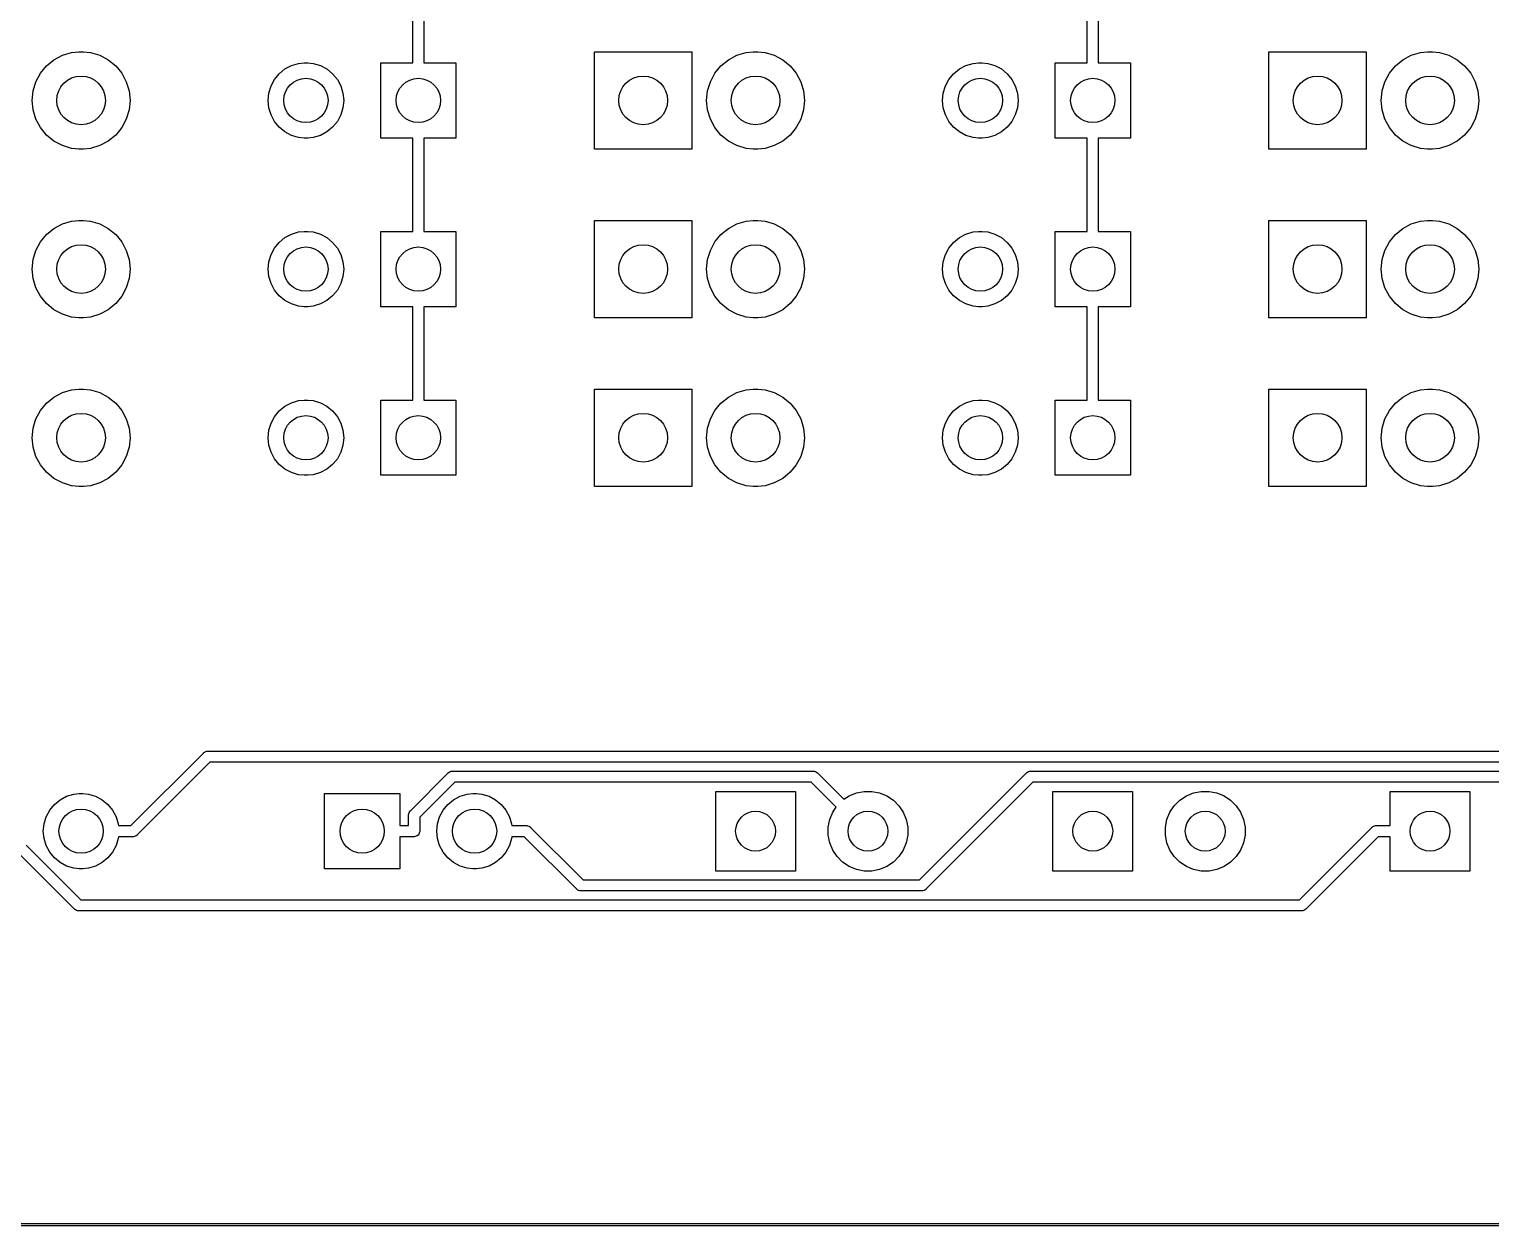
# Model space of a CAD drawing. Extents: x 47 to 146.1, y -90.2 to -39.3.
# Drawn here: x 64.87 to 97.89, y -90.19 to -63.16 of the extents above; entities that cross this region are included whole.
import ezdxf

# ---------------------------------------------------------------- set-up
doc = ezdxf.new("R2010")
doc.units = 0
doc.header["$MEASUREMENT"] = 0
doc.layers.add('BLACK', color=7, linetype='CONTINUOUS')

msp = doc.modelspace()

# ---------------------------------------------------------------- linework, layer by layer
at = {"layer": 'BLACK', "linetype": 'CONTINUOUS'}
for p, q in [((73.535, -63.92), (73.535, -61.81)), ((73.785, -61.81), (73.785, -63.92)), ((88.775, -63.92), (88.775, -61.81)), ((89.025, -61.81), (89.025, -63.92)), ((65.617, -63.7488), (65.8244, -63.6859)), ((65.8244, -63.6859), (65.986, -63.67)), ((65.986, -63.67), (66.094, -63.67)), ((66.094, -63.67), (66.2556, -63.6859)), ((66.2556, -63.6859), (66.463, -63.7488)), ((77.64, -65.87), (77.64, -63.67)), ((77.64, -63.67), (79.84, -63.67)), ((79.84, -63.67), (79.84, -65.87)), ((80.857, -63.7488), (81.0644, -63.6859)), ((81.0644, -63.6859), (81.226, -63.67)), ((81.226, -63.67), (81.334, -63.67)), ((81.334, -63.67), (81.4956, -63.6859)), ((81.4956, -63.6859), (81.703, -63.7488)), ((92.88, -65.87), (92.88, -63.67)), ((92.88, -63.67), (95.08, -63.67)), ((95.08, -63.67), (95.08, -65.87)), ((96.097, -63.7488), (96.3044, -63.6859)), ((96.3044, -63.6859), (96.466, -63.67)), ((96.466, -63.67), (96.574, -63.67)), ((96.574, -63.67), (96.7356, -63.6859)), ((96.7356, -63.6859), (96.943, -63.7488)), ((65.121, -64.1559), (65.2584, -63.9884)), ((65.2584, -63.9884), (65.4259, -63.851)), ((65.4259, -63.851), (65.617, -63.7488)), ((66.463, -63.7488), (66.6541, -63.851)), ((66.6541, -63.851), (66.8216, -63.9884)), ((66.8216, -63.9884), (66.959, -64.1559)), ((70.5161, -64.1661), (70.6455, -64.0598)), ((70.6455, -64.0598), (70.7931, -63.9809)), ((70.7931, -63.9809), (70.9534, -63.9323)), ((70.9534, -63.9323), (71.0783, -63.92)), ((71.0783, -63.92), (71.1617, -63.92)), ((71.1617, -63.92), (71.2866, -63.9323)), ((71.2866, -63.9323), (71.4469, -63.9809)), ((71.4469, -63.9809), (71.5945, -64.0598)), ((71.5945, -64.0598), (71.7239, -64.1661)), ((72.81, -65.62), (72.81, -63.92)), ((72.81, -63.92), (73.535, -63.92)), ((73.785, -63.92), (74.51, -63.92)), ((74.51, -63.92), (74.51, -65.62)), ((80.361, -64.1559), (80.4984, -63.9884)), ((80.4984, -63.9884), (80.6659, -63.851)), ((80.6659, -63.851), (80.857, -63.7488)), ((81.703, -63.7488), (81.8941, -63.851)), ((81.8941, -63.851), (82.0616, -63.9884)), ((82.0616, -63.9884), (82.199, -64.1559)), ((85.7561, -64.1661), (85.8855, -64.0598)), ((85.8855, -64.0598), (86.0331, -63.9809)), ((86.0331, -63.9809), (86.1934, -63.9323)), ((86.1934, -63.9323), (86.3183, -63.92)), ((86.3183, -63.92), (86.4017, -63.92)), ((86.4017, -63.92), (86.5266, -63.9323)), ((86.5266, -63.9323), (86.6869, -63.9809)), ((86.6869, -63.9809), (86.8345, -64.0598)), ((86.8345, -64.0598), (86.9639, -64.1661)), ((88.05, -65.62), (88.05, -63.92)), ((88.05, -63.92), (88.775, -63.92)), ((89.025, -63.92), (89.75, -63.92)), ((89.75, -63.92), (89.75, -65.62)), ((95.601, -64.1559), (95.7384, -63.9884)), ((95.7384, -63.9884), (95.9059, -63.851)), ((95.9059, -63.851), (96.097, -63.7488)), ((96.943, -63.7488), (97.1341, -63.851)), ((97.1341, -63.851), (97.3016, -63.9884)), ((97.3016, -63.9884), (97.439, -64.1559)), ((64.9559, -64.5544), (65.0188, -64.347)), ((65.0188, -64.347), (65.121, -64.1559)), ((66.959, -64.1559), (67.0612, -64.347)), ((67.0612, -64.347), (67.1241, -64.5544)), ((70.3309, -64.4431), (70.4098, -64.2955)), ((70.4098, -64.2955), (70.5161, -64.1661)), ((71.7239, -64.1661), (71.8302, -64.2955)), ((71.8302, -64.2955), (71.9091, -64.4431)), ((80.1959, -64.5544), (80.2588, -64.347)), ((80.2588, -64.347), (80.361, -64.1559)), ((82.199, -64.1559), (82.3012, -64.347)), ((82.3012, -64.347), (82.3641, -64.5544)), ((85.5709, -64.4431), (85.6498, -64.2955)), ((85.6498, -64.2955), (85.7561, -64.1661)), ((86.9639, -64.1661), (87.0702, -64.2955)), ((87.0702, -64.2955), (87.1491, -64.4431)), ((95.4359, -64.5544), (95.4988, -64.347)), ((95.4988, -64.347), (95.601, -64.1559)), ((97.439, -64.1559), (97.5412, -64.347)), ((97.5412, -64.347), (97.6041, -64.5544)), ((64.9347, -64.77), (64.9559, -64.5544)), ((67.1241, -64.5544), (67.1453, -64.77)), ((70.2659, -64.77), (70.2823, -64.6034)), ((70.2823, -64.6034), (70.3309, -64.4431)), ((71.9091, -64.4431), (71.9577, -64.6034)), ((71.9577, -64.6034), (71.9741, -64.77)), ((80.1747, -64.77), (80.1959, -64.5544)), ((82.3641, -64.5544), (82.3853, -64.77)), ((85.5059, -64.77), (85.5223, -64.6034)), ((85.5223, -64.6034), (85.5709, -64.4431)), ((87.1491, -64.4431), (87.1977, -64.6034)), ((87.1977, -64.6034), (87.2141, -64.77)), ((95.4147, -64.77), (95.4359, -64.5544)), ((97.6041, -64.5544), (97.6253, -64.77)), ((64.9559, -64.9856), (64.9347, -64.77)), ((65.0188, -65.193), (64.9559, -64.9856)), ((67.1241, -64.9856), (67.0612, -65.193)), ((67.1453, -64.77), (67.1241, -64.9856)), ((70.2823, -64.9366), (70.2659, -64.77)), ((70.3309, -65.0969), (70.2823, -64.9366)), ((71.9577, -64.9366), (71.9091, -65.0969)), ((71.9741, -64.77), (71.9577, -64.9366)), ((80.1959, -64.9856), (80.1747, -64.77)), ((80.2588, -65.193), (80.1959, -64.9856)), ((82.3641, -64.9856), (82.3012, -65.193)), ((82.3853, -64.77), (82.3641, -64.9856)), ((85.5223, -64.9366), (85.5059, -64.77)), ((85.5709, -65.0969), (85.5223, -64.9366)), ((87.1977, -64.9366), (87.1491, -65.0969)), ((87.2141, -64.77), (87.1977, -64.9366)), ((95.4359, -64.9856), (95.4147, -64.77)), ((95.4988, -65.193), (95.4359, -64.9856)), ((97.6041, -64.9856), (97.5412, -65.193)), ((97.6253, -64.77), (97.6041, -64.9856)), ((65.121, -65.3841), (65.0188, -65.193)), ((65.2584, -65.5516), (65.121, -65.3841)), ((66.959, -65.3841), (66.8216, -65.5516)), ((67.0612, -65.193), (66.959, -65.3841)), ((70.4098, -65.2445), (70.3309, -65.0969)), ((70.5161, -65.3739), (70.4098, -65.2445)), ((70.6455, -65.4802), (70.5161, -65.3739)), ((71.7239, -65.3739), (71.5945, -65.4802)), ((71.8302, -65.2445), (71.7239, -65.3739)), ((71.9091, -65.0969), (71.8302, -65.2445)), ((80.361, -65.3841), (80.2588, -65.193)), ((80.4984, -65.5516), (80.361, -65.3841)), ((82.199, -65.3841), (82.0616, -65.5516)), ((82.3012, -65.193), (82.199, -65.3841)), ((85.6498, -65.2445), (85.5709, -65.0969)), ((85.7561, -65.3739), (85.6498, -65.2445)), ((85.8855, -65.4802), (85.7561, -65.3739)), ((86.9639, -65.3739), (86.8345, -65.4802)), ((87.0702, -65.2445), (86.9639, -65.3739)), ((87.1491, -65.0969), (87.0702, -65.2445)), ((95.601, -65.3841), (95.4988, -65.193)), ((95.7384, -65.5516), (95.601, -65.3841)), ((97.439, -65.3841), (97.3016, -65.5516)), ((97.5412, -65.193), (97.439, -65.3841)), ((65.4259, -65.689), (65.2584, -65.5516)), ((65.617, -65.7912), (65.4259, -65.689)), ((66.6541, -65.689), (66.463, -65.7912)), ((66.8216, -65.5516), (66.6541, -65.689)), ((70.7931, -65.5591), (70.6455, -65.4802)), ((70.9534, -65.6077), (70.7931, -65.5591)), ((71.0783, -65.62), (70.9534, -65.6077)), ((71.1617, -65.62), (71.0783, -65.62)), ((71.2866, -65.6077), (71.1617, -65.62)), ((71.4469, -65.5591), (71.2866, -65.6077)), ((71.5945, -65.4802), (71.4469, -65.5591)), ((73.535, -65.62), (72.81, -65.62)), ((73.535, -67.73), (73.535, -65.62)), ((74.51, -65.62), (73.785, -65.62)), ((73.785, -65.62), (73.785, -67.73)), ((80.6659, -65.689), (80.4984, -65.5516)), ((80.857, -65.7912), (80.6659, -65.689)), ((81.8941, -65.689), (81.703, -65.7912)), ((82.0616, -65.5516), (81.8941, -65.689)), ((86.0331, -65.5591), (85.8855, -65.4802)), ((86.1934, -65.6077), (86.0331, -65.5591)), ((86.3183, -65.62), (86.1934, -65.6077)), ((86.4017, -65.62), (86.3183, -65.62)), ((86.5266, -65.6077), (86.4017, -65.62)), ((86.6869, -65.5591), (86.5266, -65.6077)), ((86.8345, -65.4802), (86.6869, -65.5591)), ((88.775, -65.62), (88.05, -65.62)), ((88.775, -67.73), (88.775, -65.62)), ((89.75, -65.62), (89.025, -65.62)), ((89.025, -65.62), (89.025, -67.73)), ((95.9059, -65.689), (95.7384, -65.5516)), ((96.097, -65.7912), (95.9059, -65.689)), ((97.1341, -65.689), (96.943, -65.7912)), ((97.3016, -65.5516), (97.1341, -65.689)), ((65.8244, -65.8541), (65.617, -65.7912)), ((65.986, -65.87), (65.8244, -65.8541)), ((66.094, -65.87), (65.986, -65.87)), ((66.2556, -65.8541), (66.094, -65.87)), ((66.463, -65.7912), (66.2556, -65.8541)), ((79.84, -65.87), (77.64, -65.87)), ((81.0644, -65.8541), (80.857, -65.7912)), ((81.226, -65.87), (81.0644, -65.8541)), ((81.334, -65.87), (81.226, -65.87)), ((81.4956, -65.8541), (81.334, -65.87)), ((81.703, -65.7912), (81.4956, -65.8541)), ((95.08, -65.87), (92.88, -65.87)), ((96.3044, -65.8541), (96.097, -65.7912)), ((96.466, -65.87), (96.3044, -65.8541)), ((96.574, -65.87), (96.466, -65.87)), ((96.7356, -65.8541), (96.574, -65.87)), ((96.943, -65.7912), (96.7356, -65.8541)), ((65.2584, -67.7984), (65.4259, -67.661)), ((65.4259, -67.661), (65.617, -67.5588)), ((65.617, -67.5588), (65.8244, -67.4959)), ((65.8244, -67.4959), (65.986, -67.48)), ((65.986, -67.48), (66.094, -67.48)), ((66.094, -67.48), (66.2556, -67.4959)), ((66.2556, -67.4959), (66.463, -67.5588)), ((66.463, -67.5588), (66.6541, -67.661)), ((66.6541, -67.661), (66.8216, -67.7984)), ((77.64, -69.68), (77.64, -67.48)), ((77.64, -67.48), (79.84, -67.48)), ((79.84, -67.48), (79.84, -69.68)), ((80.4984, -67.7984), (80.6659, -67.661)), ((80.6659, -67.661), (80.857, -67.5588)), ((80.857, -67.5588), (81.0644, -67.4959)), ((81.0644, -67.4959), (81.226, -67.48)), ((81.226, -67.48), (81.334, -67.48)), ((81.334, -67.48), (81.4956, -67.4959)), ((81.4956, -67.4959), (81.703, -67.5588)), ((81.703, -67.5588), (81.8941, -67.661)), ((81.8941, -67.661), (82.0616, -67.7984)), ((92.88, -69.68), (92.88, -67.48)), ((92.88, -67.48), (95.08, -67.48)), ((95.08, -67.48), (95.08, -69.68)), ((95.7384, -67.7984), (95.9059, -67.661)), ((95.9059, -67.661), (96.097, -67.5588)), ((96.097, -67.5588), (96.3044, -67.4959)), ((96.3044, -67.4959), (96.466, -67.48)), ((96.466, -67.48), (96.574, -67.48)), ((96.574, -67.48), (96.7356, -67.4959)), ((96.7356, -67.4959), (96.943, -67.5588)), ((96.943, -67.5588), (97.1341, -67.661)), ((97.1341, -67.661), (97.3016, -67.7984)), ((65.0188, -68.157), (65.121, -67.9659)), ((65.121, -67.9659), (65.2584, -67.7984)), ((66.8216, -67.7984), (66.959, -67.9659)), ((66.959, -67.9659), (67.0612, -68.157)), ((70.4098, -68.1055), (70.5161, -67.9761)), ((70.5161, -67.9761), (70.6455, -67.8698)), ((70.6455, -67.8698), (70.7931, -67.7909)), ((70.7931, -67.7909), (70.9534, -67.7423)), ((70.9534, -67.7423), (71.0783, -67.73)), ((71.0783, -67.73), (71.1617, -67.73)), ((71.1617, -67.73), (71.2866, -67.7423)), ((71.2866, -67.7423), (71.4469, -67.7909)), ((71.4469, -67.7909), (71.5945, -67.8698)), ((71.5945, -67.8698), (71.7239, -67.9761)), ((71.7239, -67.9761), (71.8302, -68.1055)), ((72.81, -69.43), (72.81, -67.73)), ((72.81, -67.73), (73.535, -67.73)), ((73.785, -67.73), (74.51, -67.73)), ((74.51, -67.73), (74.51, -69.43)), ((80.2588, -68.157), (80.361, -67.9659)), ((80.361, -67.9659), (80.4984, -67.7984)), ((82.0616, -67.7984), (82.199, -67.9659)), ((82.199, -67.9659), (82.3012, -68.157)), ((85.6498, -68.1055), (85.7561, -67.9761)), ((85.7561, -67.9761), (85.8855, -67.8698)), ((85.8855, -67.8698), (86.0331, -67.7909)), ((86.0331, -67.7909), (86.1934, -67.7423)), ((86.1934, -67.7423), (86.3183, -67.73)), ((86.3183, -67.73), (86.4017, -67.73)), ((86.4017, -67.73), (86.5266, -67.7423)), ((86.5266, -67.7423), (86.6869, -67.7909)), ((86.6869, -67.7909), (86.8345, -67.8698)), ((86.8345, -67.8698), (86.9639, -67.9761)), ((86.9639, -67.9761), (87.0702, -68.1055)), ((88.05, -69.43), (88.05, -67.73)), ((88.05, -67.73), (88.775, -67.73)), ((89.025, -67.73), (89.75, -67.73)), ((89.75, -67.73), (89.75, -69.43)), ((95.4988, -68.157), (95.601, -67.9659)), ((95.601, -67.9659), (95.7384, -67.7984)), ((97.3016, -67.7984), (97.439, -67.9659)), ((97.439, -67.9659), (97.5412, -68.157)), ((64.9559, -68.3644), (65.0188, -68.157)), ((67.0612, -68.157), (67.1241, -68.3644)), ((70.2823, -68.4134), (70.3309, -68.2531)), ((70.3309, -68.2531), (70.4098, -68.1055)), ((71.8302, -68.1055), (71.9091, -68.2531)), ((71.9091, -68.2531), (71.9577, -68.4134)), ((80.1959, -68.3644), (80.2588, -68.157)), ((82.3012, -68.157), (82.3641, -68.3644)), ((85.5223, -68.4134), (85.5709, -68.2531)), ((85.5709, -68.2531), (85.6498, -68.1055)), ((87.0702, -68.1055), (87.1491, -68.2531)), ((87.1491, -68.2531), (87.1977, -68.4134)), ((95.4359, -68.3644), (95.4988, -68.157)), ((97.5412, -68.157), (97.6041, -68.3644)), ((64.9347, -68.58), (64.9559, -68.3644)), ((64.9559, -68.7956), (64.9347, -68.58)), ((67.1241, -68.3644), (67.1453, -68.58)), ((67.1453, -68.58), (67.1241, -68.7956)), ((70.2659, -68.58), (70.2823, -68.4134)), ((70.2823, -68.7466), (70.2659, -68.58)), ((71.9577, -68.4134), (71.9741, -68.58)), ((71.9741, -68.58), (71.9577, -68.7466)), ((80.1747, -68.58), (80.1959, -68.3644)), ((80.1959, -68.7956), (80.1747, -68.58)), ((82.3641, -68.3644), (82.3853, -68.58)), ((82.3853, -68.58), (82.3641, -68.7956)), ((85.5059, -68.58), (85.5223, -68.4134)), ((85.5223, -68.7466), (85.5059, -68.58)), ((87.1977, -68.4134), (87.2141, -68.58)), ((87.2141, -68.58), (87.1977, -68.7466)), ((95.4147, -68.58), (95.4359, -68.3644)), ((95.4359, -68.7956), (95.4147, -68.58)), ((97.6041, -68.3644), (97.6253, -68.58)), ((97.6253, -68.58), (97.6041, -68.7956)), ((65.0188, -69.003), (64.9559, -68.7956)), ((65.121, -69.1941), (65.0188, -69.003)), ((67.0612, -69.003), (66.959, -69.1941)), ((67.1241, -68.7956), (67.0612, -69.003)), ((70.3309, -68.9069), (70.2823, -68.7466)), ((70.4098, -69.0545), (70.3309, -68.9069)), ((71.9091, -68.9069), (71.8302, -69.0545)), ((71.9577, -68.7466), (71.9091, -68.9069)), ((80.2588, -69.003), (80.1959, -68.7956)), ((80.361, -69.1941), (80.2588, -69.003)), ((82.3012, -69.003), (82.199, -69.1941)), ((82.3641, -68.7956), (82.3012, -69.003)), ((85.5709, -68.9069), (85.5223, -68.7466)), ((85.6498, -69.0545), (85.5709, -68.9069)), ((87.1491, -68.9069), (87.0702, -69.0545)), ((87.1977, -68.7466), (87.1491, -68.9069)), ((95.4988, -69.003), (95.4359, -68.7956)), ((95.601, -69.1941), (95.4988, -69.003)), ((97.5412, -69.003), (97.439, -69.1941)), ((97.6041, -68.7956), (97.5412, -69.003)), ((65.2584, -69.3616), (65.121, -69.1941)), ((66.959, -69.1941), (66.8216, -69.3616)), ((70.5161, -69.1839), (70.4098, -69.0545)), ((70.6455, -69.2902), (70.5161, -69.1839)), ((70.7931, -69.3691), (70.6455, -69.2902)), ((71.5945, -69.2902), (71.4469, -69.3691)), ((71.7239, -69.1839), (71.5945, -69.2902)), ((71.8302, -69.0545), (71.7239, -69.1839)), ((80.4984, -69.3616), (80.361, -69.1941)), ((82.199, -69.1941), (82.0616, -69.3616)), ((85.7561, -69.1839), (85.6498, -69.0545)), ((85.8855, -69.2902), (85.7561, -69.1839)), ((86.0331, -69.3691), (85.8855, -69.2902)), ((86.8345, -69.2902), (86.6869, -69.3691)), ((86.9639, -69.1839), (86.8345, -69.2902)), ((87.0702, -69.0545), (86.9639, -69.1839)), ((95.7384, -69.3616), (95.601, -69.1941)), ((97.439, -69.1941), (97.3016, -69.3616)), ((65.4259, -69.499), (65.2584, -69.3616)), ((65.617, -69.6012), (65.4259, -69.499)), ((65.8244, -69.6641), (65.617, -69.6012)), ((65.986, -69.68), (65.8244, -69.6641)), ((66.094, -69.68), (65.986, -69.68)), ((66.2556, -69.6641), (66.094, -69.68)), ((66.463, -69.6012), (66.2556, -69.6641)), ((66.6541, -69.499), (66.463, -69.6012)), ((66.8216, -69.3616), (66.6541, -69.499)), ((70.9534, -69.4177), (70.7931, -69.3691)), ((71.0783, -69.43), (70.9534, -69.4177)), ((71.1617, -69.43), (71.0783, -69.43)), ((71.2866, -69.4177), (71.1617, -69.43)), ((71.4469, -69.3691), (71.2866, -69.4177)), ((73.535, -69.43), (72.81, -69.43)), ((73.535, -70.4789), (73.535, -69.43)), ((74.51, -69.43), (73.785, -69.43)), ((73.785, -69.43), (73.785, -71.54)), ((79.84, -69.68), (77.64, -69.68)), ((80.6659, -69.499), (80.4984, -69.3616)), ((80.857, -69.6012), (80.6659, -69.499)), ((81.0644, -69.6641), (80.857, -69.6012)), ((81.226, -69.68), (81.0644, -69.6641)), ((81.334, -69.68), (81.226, -69.68)), ((81.4956, -69.6641), (81.334, -69.68)), ((81.703, -69.6012), (81.4956, -69.6641)), ((81.8941, -69.499), (81.703, -69.6012)), ((82.0616, -69.3616), (81.8941, -69.499)), ((86.1934, -69.4177), (86.0331, -69.3691)), ((86.3183, -69.43), (86.1934, -69.4177)), ((86.4017, -69.43), (86.3183, -69.43)), ((86.5266, -69.4177), (86.4017, -69.43)), ((86.6869, -69.3691), (86.5266, -69.4177)), ((88.775, -69.43), (88.05, -69.43)), ((88.775, -70.4789), (88.775, -69.43)), ((89.75, -69.43), (89.025, -69.43)), ((89.025, -69.43), (89.025, -71.54)), ((95.08, -69.68), (92.88, -69.68)), ((95.9059, -69.499), (95.7384, -69.3616)), ((96.097, -69.6012), (95.9059, -69.499)), ((96.3044, -69.6641), (96.097, -69.6012)), ((96.466, -69.68), (96.3044, -69.6641)), ((96.574, -69.68), (96.466, -69.68)), ((96.7356, -69.6641), (96.574, -69.68)), ((96.943, -69.6012), (96.7356, -69.6641)), ((97.1341, -69.499), (96.943, -69.6012)), ((97.3016, -69.3616), (97.1341, -69.499)), ((73.535, -71.54), (73.535, -70.4789)), ((73.535, -70.4789), (73.535, -70.4789)), ((88.775, -71.54), (88.775, -70.4789)), ((88.775, -70.4789), (88.775, -70.4789)), ((65.617, -71.3688), (65.8244, -71.3059)), ((65.8244, -71.3059), (65.986, -71.29)), ((65.986, -71.29), (66.094, -71.29)), ((66.094, -71.29), (66.2556, -71.3059)), ((66.2556, -71.3059), (66.463, -71.3688)), ((77.64, -73.49), (77.64, -71.29)), ((77.64, -71.29), (79.84, -71.29)), ((79.84, -71.29), (79.84, -73.49)), ((80.857, -71.3688), (81.0644, -71.3059)), ((81.0644, -71.3059), (81.226, -71.29)), ((81.226, -71.29), (81.334, -71.29)), ((81.334, -71.29), (81.4956, -71.3059)), ((81.4956, -71.3059), (81.703, -71.3688)), ((92.88, -73.49), (92.88, -71.29)), ((92.88, -71.29), (95.08, -71.29)), ((95.08, -71.29), (95.08, -73.49)), ((96.097, -71.3688), (96.3044, -71.3059)), ((96.3044, -71.3059), (96.466, -71.29)), ((96.466, -71.29), (96.574, -71.29)), ((96.574, -71.29), (96.7356, -71.3059)), ((96.7356, -71.3059), (96.943, -71.3688)), ((65.121, -71.7759), (65.2584, -71.6084)), ((65.2584, -71.6084), (65.4259, -71.471)), ((65.4259, -71.471), (65.617, -71.3688)), ((66.463, -71.3688), (66.6541, -71.471)), ((66.6541, -71.471), (66.8216, -71.6084)), ((66.8216, -71.6084), (66.959, -71.7759)), ((70.6455, -71.6798), (70.7931, -71.6009)), ((70.7931, -71.6009), (70.9534, -71.5523)), ((70.9534, -71.5523), (71.0783, -71.54)), ((71.0783, -71.54), (71.1617, -71.54)), ((71.1617, -71.54), (71.2866, -71.5523)), ((71.2866, -71.5523), (71.4469, -71.6009)), ((71.4469, -71.6009), (71.5945, -71.6798)), ((72.81, -73.24), (72.81, -71.54)), ((72.81, -71.54), (73.535, -71.54)), ((73.785, -71.54), (74.51, -71.54)), ((74.51, -71.54), (74.51, -73.24)), ((80.361, -71.7759), (80.4984, -71.6084)), ((80.4984, -71.6084), (80.6659, -71.471)), ((80.6659, -71.471), (80.857, -71.3688)), ((81.703, -71.3688), (81.8941, -71.471)), ((81.8941, -71.471), (82.0616, -71.6084)), ((82.0616, -71.6084), (82.199, -71.7759)), ((85.8855, -71.6798), (86.0331, -71.6009)), ((86.0331, -71.6009), (86.1934, -71.5523)), ((86.1934, -71.5523), (86.3183, -71.54)), ((86.3183, -71.54), (86.4017, -71.54)), ((86.4017, -71.54), (86.5266, -71.5523)), ((86.5266, -71.5523), (86.6869, -71.6009)), ((86.6869, -71.6009), (86.8345, -71.6798)), ((88.05, -73.24), (88.05, -71.54)), ((88.05, -71.54), (88.775, -71.54)), ((89.025, -71.54), (89.75, -71.54)), ((89.75, -71.54), (89.75, -73.24)), ((95.601, -71.7759), (95.7384, -71.6084)), ((95.7384, -71.6084), (95.9059, -71.471)), ((95.9059, -71.471), (96.097, -71.3688)), ((96.943, -71.3688), (97.1341, -71.471)), ((97.1341, -71.471), (97.3016, -71.6084)), ((97.3016, -71.6084), (97.439, -71.7759)), ((64.9559, -72.1744), (65.0188, -71.967)), ((65.0188, -71.967), (65.121, -71.7759)), ((66.959, -71.7759), (67.0612, -71.967)), ((67.0612, -71.967), (67.1241, -72.1744)), ((70.3309, -72.0631), (70.4098, -71.9155)), ((70.4098, -71.9155), (70.5161, -71.7861)), ((70.5161, -71.7861), (70.6455, -71.6798)), ((71.5945, -71.6798), (71.7239, -71.7861)), ((71.7239, -71.7861), (71.8302, -71.9155)), ((71.8302, -71.9155), (71.9091, -72.0631)), ((80.1959, -72.1744), (80.2588, -71.967)), ((80.2588, -71.967), (80.361, -71.7759)), ((82.199, -71.7759), (82.3012, -71.967)), ((82.3012, -71.967), (82.3641, -72.1744)), ((85.5709, -72.0631), (85.6498, -71.9155)), ((85.6498, -71.9155), (85.7561, -71.7861)), ((85.7561, -71.7861), (85.8855, -71.6798)), ((86.8345, -71.6798), (86.9639, -71.7861)), ((86.9639, -71.7861), (87.0702, -71.9155)), ((87.0702, -71.9155), (87.1491, -72.0631)), ((95.4359, -72.1744), (95.4988, -71.967)), ((95.4988, -71.967), (95.601, -71.7759)), ((97.439, -71.7759), (97.5412, -71.967)), ((97.5412, -71.967), (97.6041, -72.1744)), ((64.9347, -72.39), (64.9559, -72.1744)), ((67.1241, -72.1744), (67.1453, -72.39)), ((70.2659, -72.39), (70.2823, -72.2234)), ((70.2823, -72.2234), (70.3309, -72.0631)), ((71.9091, -72.0631), (71.9577, -72.2234)), ((71.9577, -72.2234), (71.9741, -72.39)), ((80.1747, -72.39), (80.1959, -72.1744)), ((82.3641, -72.1744), (82.3853, -72.39)), ((85.5059, -72.39), (85.5223, -72.2234)), ((85.5223, -72.2234), (85.5709, -72.0631)), ((87.1491, -72.0631), (87.1977, -72.2234)), ((87.1977, -72.2234), (87.2141, -72.39)), ((95.4147, -72.39), (95.4359, -72.1744)), ((97.6041, -72.1744), (97.6253, -72.39)), ((64.9559, -72.6056), (64.9347, -72.39)), ((65.0188, -72.813), (64.9559, -72.6056)), ((67.1241, -72.6056), (67.0612, -72.813)), ((67.1453, -72.39), (67.1241, -72.6056)), ((70.2823, -72.5566), (70.2659, -72.39)), ((70.3309, -72.7169), (70.2823, -72.5566)), ((71.9577, -72.5566), (71.9091, -72.7169)), ((71.9741, -72.39), (71.9577, -72.5566)), ((80.1959, -72.6056), (80.1747, -72.39)), ((80.2588, -72.813), (80.1959, -72.6056)), ((82.3641, -72.6056), (82.3012, -72.813)), ((82.3853, -72.39), (82.3641, -72.6056)), ((85.5223, -72.5566), (85.5059, -72.39)), ((85.5709, -72.7169), (85.5223, -72.5566)), ((87.1977, -72.5566), (87.1491, -72.7169)), ((87.2141, -72.39), (87.1977, -72.5566)), ((95.4359, -72.6056), (95.4147, -72.39)), ((95.4988, -72.813), (95.4359, -72.6056)), ((97.6041, -72.6056), (97.5412, -72.813)), ((97.6253, -72.39), (97.6041, -72.6056)), ((65.121, -73.0041), (65.0188, -72.813)), ((67.0612, -72.813), (66.959, -73.0041)), ((70.4098, -72.8645), (70.3309, -72.7169)), ((70.5161, -72.9939), (70.4098, -72.8645)), ((71.8302, -72.8645), (71.7239, -72.9939)), ((71.9091, -72.7169), (71.8302, -72.8645)), ((80.361, -73.0041), (80.2588, -72.813)), ((82.3012, -72.813), (82.199, -73.0041)), ((85.6498, -72.8645), (85.5709, -72.7169)), ((85.7561, -72.9939), (85.6498, -72.8645)), ((87.0702, -72.8645), (86.9639, -72.9939)), ((87.1491, -72.7169), (87.0702, -72.8645)), ((95.601, -73.0041), (95.4988, -72.813)), ((97.5412, -72.813), (97.439, -73.0041)), ((65.2584, -73.1716), (65.121, -73.0041)), ((65.4259, -73.309), (65.2584, -73.1716)), ((65.617, -73.4112), (65.4259, -73.309)), ((66.6541, -73.309), (66.463, -73.4112)), ((66.8216, -73.1716), (66.6541, -73.309)), ((66.959, -73.0041), (66.8216, -73.1716)), ((70.6455, -73.1002), (70.5161, -72.9939)), ((70.7931, -73.1791), (70.6455, -73.1002)), ((70.9534, -73.2277), (70.7931, -73.1791)), ((71.0783, -73.24), (70.9534, -73.2277)), ((71.1617, -73.24), (71.0783, -73.24)), ((71.2866, -73.2277), (71.1617, -73.24)), ((71.4469, -73.1791), (71.2866, -73.2277)), ((71.5945, -73.1002), (71.4469, -73.1791)), ((71.7239, -72.9939), (71.5945, -73.1002)), ((74.51, -73.24), (72.81, -73.24)), ((80.4984, -73.1716), (80.361, -73.0041)), ((80.6659, -73.309), (80.4984, -73.1716)), ((80.857, -73.4112), (80.6659, -73.309)), ((81.8941, -73.309), (81.703, -73.4112)), ((82.0616, -73.1716), (81.8941, -73.309)), ((82.199, -73.0041), (82.0616, -73.1716)), ((85.8855, -73.1002), (85.7561, -72.9939)), ((86.0331, -73.1791), (85.8855, -73.1002)), ((86.1934, -73.2277), (86.0331, -73.1791)), ((86.3183, -73.24), (86.1934, -73.2277)), ((86.4017, -73.24), (86.3183, -73.24)), ((86.5266, -73.2277), (86.4017, -73.24)), ((86.6869, -73.1791), (86.5266, -73.2277)), ((86.8345, -73.1002), (86.6869, -73.1791)), ((86.9639, -72.9939), (86.8345, -73.1002)), ((89.75, -73.24), (88.05, -73.24)), ((95.7384, -73.1716), (95.601, -73.0041)), ((95.9059, -73.309), (95.7384, -73.1716)), ((96.097, -73.4112), (95.9059, -73.309)), ((97.1341, -73.309), (96.943, -73.4112)), ((97.3016, -73.1716), (97.1341, -73.309)), ((97.439, -73.0041), (97.3016, -73.1716)), ((65.8244, -73.4741), (65.617, -73.4112)), ((65.986, -73.49), (65.8244, -73.4741)), ((66.094, -73.49), (65.986, -73.49)), ((66.2556, -73.4741), (66.094, -73.49)), ((66.463, -73.4112), (66.2556, -73.4741)), ((79.84, -73.49), (77.64, -73.49)), ((81.0644, -73.4741), (80.857, -73.4112)), ((81.226, -73.49), (81.0644, -73.4741)), ((81.334, -73.49), (81.226, -73.49)), ((81.4956, -73.4741), (81.334, -73.49)), ((81.703, -73.4112), (81.4956, -73.4741)), ((95.08, -73.49), (92.88, -73.49)), ((96.3044, -73.4741), (96.097, -73.4112)), ((96.466, -73.49), (96.3044, -73.4741)), ((96.574, -73.49), (96.466, -73.49)), ((96.7356, -73.4741), (96.574, -73.49)), ((96.943, -73.4112), (96.7356, -73.4741)), ((67.1635, -81.155), (68.8046, -79.5139)), ((68.8046, -79.5139), (68.8085, -79.5092)), ((68.8085, -79.5092), (68.8132, -79.5053)), ((68.8132, -79.5053), (68.8275, -79.4936)), ((68.8132, -79.5053), (68.8132, -79.5053)), ((68.8275, -79.4936), (68.8492, -79.482)), ((68.8275, -79.4936), (68.8275, -79.4936)), ((68.8275, -79.4936), (68.8275, -79.4936)), ((68.8492, -79.482), (68.8728, -79.4748)), ((68.8728, -79.4748), (68.8912, -79.473)), ((68.8912, -79.473), (68.8973, -79.4724)), ((68.8912, -79.473), (68.8912, -79.473)), ((68.8973, -79.4724), (68.9034, -79.473)), ((68.9034, -79.473), (101.227, -79.473)), ((68.9491, -79.723), (67.308, -81.364)), ((101.181, -79.723), (68.9491, -79.723)), ((73.4813, -80.82), (74.3369, -79.9643)), ((74.4814, -80.1734), (73.6903, -80.9645)), ((74.3369, -79.9643), (74.3408, -79.9596)), ((74.3408, -79.9596), (74.3455, -79.9557)), ((74.3455, -79.9557), (74.3598, -79.944)), ((74.3598, -79.944), (74.3815, -79.9324)), ((74.3815, -79.9324), (74.3843, -79.9315)), ((74.3843, -79.9315), (74.4051, -79.9252)), ((74.4051, -79.9252), (74.4235, -79.9234)), ((74.4235, -79.9234), (74.4296, -79.9228)), ((74.4235, -79.9234), (74.4235, -79.9234)), ((74.4296, -79.9228), (74.4357, -79.9234)), ((74.4357, -79.9234), (82.5823, -79.9234)), ((82.5366, -80.1734), (74.4814, -80.1734)), ((83.1003, -80.7371), (82.5366, -80.1734)), ((82.5823, -79.9234), (82.5884, -79.9228)), ((82.5884, -79.9228), (82.5945, -79.9234)), ((82.5945, -79.9234), (82.5945, -79.9234)), ((82.5945, -79.9234), (82.6129, -79.9252)), ((82.6129, -79.9252), (82.6365, -79.9324)), ((82.6365, -79.9324), (82.6582, -79.944)), ((82.6582, -79.944), (82.6772, -79.9596)), ((82.6772, -79.9596), (82.6811, -79.9644)), ((82.6811, -79.9644), (83.2771, -80.5603)), ((84.9866, -82.3803), (87.4026, -79.9643)), ((87.5471, -80.1734), (85.1311, -82.5893)), ((87.4026, -79.9643), (87.4065, -79.9596)), ((87.4065, -79.9596), (87.4112, -79.9557)), ((87.4112, -79.9557), (87.4255, -79.944)), ((87.4112, -79.9557), (87.4112, -79.9557)), ((87.4255, -79.944), (87.4472, -79.9324)), ((87.4255, -79.944), (87.4255, -79.944)), ((87.4255, -79.944), (87.4255, -79.944)), ((87.4472, -79.9324), (87.4708, -79.9252)), ((87.4708, -79.9252), (87.4892, -79.9234)), ((87.4892, -79.9234), (87.4953, -79.9228)), ((87.4892, -79.9234), (87.4892, -79.9234)), ((87.4953, -79.9228), (87.5014, -79.9234)), ((87.5014, -79.9234), (100.26, -79.9234)), ((100.214, -80.1734), (87.5471, -80.1734)), ((65.4361, -80.6761), (65.5655, -80.5698)), ((65.5655, -80.5698), (65.7131, -80.4909)), ((65.7131, -80.4909), (65.8734, -80.4423)), ((65.8734, -80.4423), (65.9983, -80.43)), ((65.9983, -80.43), (66.0817, -80.43)), ((66.0817, -80.43), (66.2066, -80.4423)), ((66.2066, -80.4423), (66.3669, -80.4909)), ((66.3669, -80.4909), (66.5145, -80.5698)), ((66.5145, -80.5698), (66.6439, -80.6761)), ((71.54, -82.13), (71.54, -80.43)), ((71.54, -80.43), (73.24, -80.43)), ((73.24, -80.43), (73.24, -81.155)), ((74.3261, -80.6761), (74.4555, -80.5698)), ((74.4555, -80.5698), (74.6031, -80.4909)), ((74.6031, -80.4909), (74.7634, -80.4423)), ((74.7634, -80.4423), (74.8883, -80.43)), ((74.8883, -80.43), (74.9717, -80.43)), ((74.9717, -80.43), (75.0966, -80.4423)), ((75.0966, -80.4423), (75.2569, -80.4909)), ((75.2569, -80.4909), (75.4045, -80.5698)), ((75.4045, -80.5698), (75.5339, -80.6761)), ((80.38, -82.18), (80.38, -80.38)), ((80.38, -80.38), (82.18, -80.38)), ((82.18, -80.38), (82.18, -82.18)), ((83.2771, -80.5603), (83.3937, -80.4824)), ((83.3937, -80.4824), (83.5575, -80.4146)), ((83.5575, -80.4146), (83.7314, -80.38)), ((83.7314, -80.38), (83.9086, -80.38)), ((83.9086, -80.38), (84.0825, -80.4146)), ((84.0825, -80.4146), (84.2463, -80.4824)), ((84.2463, -80.4824), (84.3937, -80.5809)), ((88, -82.18), (88, -80.38)), ((88, -80.38), (89.8, -80.38)), ((89.8, -80.38), (89.8, -82.18)), ((90.8663, -80.5809), (91.0137, -80.4824)), ((91.0137, -80.4824), (91.1775, -80.4146)), ((91.1775, -80.4146), (91.3514, -80.38)), ((91.3514, -80.38), (91.5286, -80.38)), ((91.5286, -80.38), (91.7025, -80.4146)), ((91.7025, -80.4146), (91.8663, -80.4824)), ((91.8663, -80.4824), (92.0137, -80.5809)), ((95.62, -81.155), (95.62, -80.38)), ((95.62, -80.38), (97.42, -80.38)), ((97.42, -80.38), (97.42, -82.18)), ((65.2509, -80.9531), (65.3298, -80.8055)), ((65.3298, -80.8055), (65.4361, -80.6761)), ((66.6439, -80.6761), (66.7502, -80.8055)), ((66.7502, -80.8055), (66.8291, -80.9531)), ((73.4397, -80.9127), (73.4403, -80.9066)), ((73.4403, -80.9066), (73.4421, -80.8882)), ((73.4403, -80.9066), (73.4403, -80.9066)), ((73.4421, -80.8882), (73.4493, -80.8646)), ((73.4493, -80.8646), (73.4609, -80.8429)), ((73.4609, -80.8429), (73.4765, -80.8239)), ((73.4765, -80.8239), (73.4813, -80.82)), ((74.1409, -80.9531), (74.2198, -80.8055)), ((74.2198, -80.8055), (74.3261, -80.6761)), ((75.5339, -80.6761), (75.6402, -80.8055)), ((75.6402, -80.8055), (75.7191, -80.9531)), ((82.9546, -81.0175), (83.0224, -80.8537)), ((83.0224, -80.8537), (83.1003, -80.7371)), ((84.3937, -80.5809), (84.5191, -80.7063)), ((84.5191, -80.7063), (84.6176, -80.8537)), ((84.6176, -80.8537), (84.6854, -81.0175)), ((90.5746, -81.0175), (90.6424, -80.8537)), ((90.6424, -80.8537), (90.7409, -80.7063)), ((90.7409, -80.7063), (90.8663, -80.5809)), ((92.0137, -80.5809), (92.1391, -80.7063)), ((92.1391, -80.7063), (92.2376, -80.8537)), ((92.2376, -80.8537), (92.3054, -81.0175)), ((65.1859, -81.28), (65.2023, -81.1134)), ((65.2023, -81.1134), (65.2509, -80.9531)), ((66.8291, -80.9531), (66.8777, -81.1134)), ((66.8777, -81.1134), (66.8818, -81.155)), ((66.8818, -81.155), (67.1635, -81.155)), ((73.24, -81.155), (73.4403, -81.155)), ((73.4403, -80.9188), (73.4397, -80.9127)), ((73.4403, -81.155), (73.4403, -80.9188)), ((73.6903, -80.9645), (73.6903, -81.2739)), ((74.0759, -81.28), (74.0923, -81.1134)), ((74.0923, -81.1134), (74.1409, -80.9531)), ((75.7191, -80.9531), (75.7677, -81.1134)), ((75.7677, -81.1134), (75.7718, -81.155)), ((75.7718, -81.155), (76.0992, -81.155)), ((76.0992, -81.155), (76.1053, -81.1544)), ((76.1053, -81.1544), (76.1114, -81.155)), ((76.1114, -81.155), (76.1114, -81.155)), ((76.1114, -81.155), (76.1298, -81.1568)), ((76.1298, -81.1568), (76.1534, -81.164)), ((76.1534, -81.164), (76.1751, -81.1756)), ((76.1751, -81.1756), (76.1941, -81.1912)), ((76.1941, -81.1912), (76.198, -81.196)), ((76.198, -81.196), (77.3824, -82.3803)), ((82.92, -81.1914), (82.9546, -81.0175)), ((82.92, -81.3686), (82.92, -81.1914)), ((84.6854, -81.0175), (84.72, -81.1914)), ((84.72, -81.1914), (84.72, -81.3686)), ((90.54, -81.1914), (90.5746, -81.0175)), ((90.54, -81.3686), (90.54, -81.1914)), ((92.3054, -81.0175), (92.34, -81.1914)), ((92.34, -81.1914), (92.34, -81.3686)), ((93.5673, -82.8306), (95.202, -81.1959)), ((95.202, -81.1959), (95.2059, -81.1912)), ((95.2059, -81.1912), (95.2106, -81.1873)), ((95.2106, -81.1873), (95.2249, -81.1756)), ((95.2106, -81.1873), (95.2106, -81.1873)), ((95.2249, -81.1756), (95.2466, -81.164)), ((95.2249, -81.1756), (95.2249, -81.1756)), ((95.2466, -81.164), (95.2702, -81.1568)), ((95.2702, -81.1568), (95.2886, -81.155)), ((95.2886, -81.155), (95.2947, -81.1544)), ((95.2886, -81.155), (95.2886, -81.155)), ((95.2947, -81.1544), (95.3008, -81.155)), ((95.3008, -81.155), (95.62, -81.155)), ((65.2023, -81.4466), (65.1859, -81.28)), ((65.2509, -81.6069), (65.2023, -81.4466)), ((66.8777, -81.4466), (66.8291, -81.6069)), ((66.8818, -81.405), (66.8777, -81.4466)), ((67.2092, -81.405), (66.8818, -81.405)), ((67.2153, -81.4056), (67.2092, -81.405)), ((67.2214, -81.405), (67.2153, -81.4056)), ((67.2398, -81.4032), (67.2214, -81.405)), ((67.2214, -81.405), (67.2214, -81.405)), ((67.2634, -81.396), (67.2398, -81.4032)), ((67.2851, -81.3844), (67.2634, -81.396)), ((67.3041, -81.3688), (67.2851, -81.3844)), ((67.308, -81.364), (67.3041, -81.3688)), ((73.5592, -81.405), (73.24, -81.405)), ((73.24, -81.405), (73.24, -82.13)), ((73.5653, -81.4056), (73.5592, -81.405)), ((73.5898, -81.4032), (73.5653, -81.4056)), ((73.6134, -81.396), (73.5898, -81.4032)), ((73.6351, -81.3844), (73.6134, -81.396)), ((73.6541, -81.3688), (73.6351, -81.3844)), ((73.6697, -81.3498), (73.6541, -81.3688)), ((73.6813, -81.3281), (73.6697, -81.3498)), ((73.6885, -81.3045), (73.6813, -81.3281)), ((73.6903, -81.2861), (73.6885, -81.3045)), ((73.6903, -81.2739), (73.6909, -81.28)), ((73.6909, -81.28), (73.6903, -81.2861)), ((73.6903, -81.2861), (73.6903, -81.2861)), ((74.0923, -81.4466), (74.0759, -81.28)), ((74.1409, -81.6069), (74.0923, -81.4466)), ((75.7677, -81.4466), (75.7191, -81.6069)), ((75.7718, -81.405), (75.7677, -81.4466)), ((76.0535, -81.405), (75.7718, -81.405)), ((77.2379, -82.5894), (76.0535, -81.405)), ((82.9546, -81.5425), (82.92, -81.3686)), ((83.0224, -81.7063), (82.9546, -81.5425)), ((84.6854, -81.5425), (84.6176, -81.7063)), ((84.72, -81.3686), (84.6854, -81.5425)), ((90.5746, -81.5425), (90.54, -81.3686)), ((90.6424, -81.7063), (90.5746, -81.5425)), ((92.3054, -81.5425), (92.2376, -81.7063)), ((92.34, -81.3686), (92.3054, -81.5425)), ((95.3465, -81.405), (93.7118, -83.0396)), ((95.62, -81.405), (95.3465, -81.405)), ((95.62, -82.18), (95.62, -81.405)), ((65.8909, -83.0397), (64.5913, -81.74)), ((64.8003, -81.5955), (66.0354, -82.8306)), ((65.3298, -81.7545), (65.2509, -81.6069)), ((65.4361, -81.8839), (65.3298, -81.7545)), ((65.5655, -81.9902), (65.4361, -81.8839)), ((66.6439, -81.8839), (66.5145, -81.9902)), ((66.7502, -81.7545), (66.6439, -81.8839)), ((66.8291, -81.6069), (66.7502, -81.7545)), ((74.2198, -81.7545), (74.1409, -81.6069)), ((74.3261, -81.8839), (74.2198, -81.7545)), ((74.4555, -81.9902), (74.3261, -81.8839)), ((75.5339, -81.8839), (75.4045, -81.9902)), ((75.6402, -81.7545), (75.5339, -81.8839)), ((75.7191, -81.6069), (75.6402, -81.7545)), ((83.1209, -81.8537), (83.0224, -81.7063)), ((83.2463, -81.9791), (83.1209, -81.8537)), ((84.5191, -81.8537), (84.3937, -81.9791)), ((84.6176, -81.7063), (84.5191, -81.8537)), ((90.7409, -81.8537), (90.6424, -81.7063)), ((90.8663, -81.9791), (90.7409, -81.8537)), ((92.1391, -81.8537), (92.0137, -81.9791)), ((92.2376, -81.7063), (92.1391, -81.8537)), ((65.7131, -82.0691), (65.5655, -81.9902)), ((65.8734, -82.1177), (65.7131, -82.0691)), ((65.9983, -82.13), (65.8734, -82.1177)), ((66.0817, -82.13), (65.9983, -82.13)), ((66.2066, -82.1177), (66.0817, -82.13)), ((66.3669, -82.0691), (66.2066, -82.1177)), ((66.5145, -81.9902), (66.3669, -82.0691)), ((73.24, -82.13), (71.54, -82.13)), ((74.6031, -82.0691), (74.4555, -81.9902)), ((74.7634, -82.1177), (74.6031, -82.0691)), ((74.8883, -82.13), (74.7634, -82.1177)), ((74.9717, -82.13), (74.8883, -82.13)), ((75.0966, -82.1177), (74.9717, -82.13)), ((75.2569, -82.0691), (75.0966, -82.1177)), ((75.4045, -81.9902), (75.2569, -82.0691)), ((82.18, -82.18), (80.38, -82.18)), ((83.3937, -82.0776), (83.2463, -81.9791)), ((83.5575, -82.1454), (83.3937, -82.0776)), ((83.7314, -82.18), (83.5575, -82.1454)), ((83.9086, -82.18), (83.7314, -82.18)), ((84.0825, -82.1454), (83.9086, -82.18)), ((84.2463, -82.0776), (84.0825, -82.1454)), ((84.3937, -81.9791), (84.2463, -82.0776)), ((89.8, -82.18), (88, -82.18)), ((91.0137, -82.0776), (90.8663, -81.9791)), ((91.1775, -82.1454), (91.0137, -82.0776)), ((91.3514, -82.18), (91.1775, -82.1454)), ((91.5286, -82.18), (91.3514, -82.18)), ((91.7025, -82.1454), (91.5286, -82.18)), ((91.8663, -82.0776), (91.7025, -82.1454)), ((92.0137, -81.9791), (91.8663, -82.0776)), ((97.42, -82.18), (95.62, -82.18)), ((77.3824, -82.3803), (84.9866, -82.3803)), ((66.0354, -82.8306), (93.5673, -82.8306)), ((77.2418, -82.5941), (77.2379, -82.5894)), ((77.2465, -82.598), (77.2418, -82.5941)), ((77.2608, -82.6097), (77.2465, -82.598)), ((77.2825, -82.6213), (77.2608, -82.6097)), ((77.3061, -82.6285), (77.2825, -82.6213)), ((77.3245, -82.6303), (77.3061, -82.6285)), ((77.3306, -82.6309), (77.3245, -82.6303)), ((77.3245, -82.6303), (77.3245, -82.6303)), ((77.3367, -82.6303), (77.3306, -82.6309)), ((85.0323, -82.6303), (77.3367, -82.6303)), ((85.0384, -82.6309), (85.0323, -82.6303)), ((85.0445, -82.6303), (85.0384, -82.6309)), ((85.0629, -82.6285), (85.0445, -82.6303)), ((85.0445, -82.6303), (85.0445, -82.6303)), ((85.0865, -82.6213), (85.0629, -82.6285)), ((85.1082, -82.6097), (85.0865, -82.6213)), ((85.1272, -82.5941), (85.1082, -82.6097)), ((85.1311, -82.5893), (85.1272, -82.5941)), ((65.8948, -83.0444), (65.8909, -83.0397)), ((65.8995, -83.0483), (65.8948, -83.0444)), ((65.9138, -83.06), (65.8995, -83.0483)), ((65.8995, -83.0483), (65.8995, -83.0483)), ((65.9355, -83.0716), (65.9138, -83.06)), ((65.9591, -83.0788), (65.9355, -83.0716)), ((65.9775, -83.0806), (65.9591, -83.0788)), ((65.9836, -83.0812), (65.9775, -83.0806)), ((65.9775, -83.0806), (65.9775, -83.0806)), ((65.9897, -83.0806), (65.9836, -83.0812)), ((93.613, -83.0806), (65.9897, -83.0806)), ((93.6191, -83.0812), (93.613, -83.0806)), ((93.6252, -83.0806), (93.6191, -83.0812)), ((93.6436, -83.0788), (93.6252, -83.0806)), ((93.6252, -83.0806), (93.6252, -83.0806)), ((93.6672, -83.0716), (93.6436, -83.0788)), ((93.6889, -83.06), (93.6672, -83.0716)), ((93.7079, -83.0444), (93.6889, -83.06)), ((93.7118, -83.0396), (93.7079, -83.0444)), ((47.015, -90.145), (146.025, -90.145)), ((146.049, -90.195), (46.9912, -90.195))]:
    msp.add_line(p, q, dxfattribs=at)
at = {"layer": 'BLACK'}
for centre, radius in [((66.04, -64.77), 0.55), ((66.04, -64.77), 0.55), ((71.12, -64.77), 0.5), ((71.12, -64.77), 0.5), ((73.66, -64.77), 0.5), ((73.66, -64.77), 0.5), ((78.74, -64.77), 0.55), ((78.74, -64.77), 0.55), ((81.28, -64.77), 0.55), ((81.28, -64.77), 0.55), ((86.36, -64.77), 0.5), ((86.36, -64.77), 0.5), ((88.9, -64.77), 0.5), ((88.9, -64.77), 0.5), ((93.98, -64.77), 0.55), ((93.98, -64.77), 0.55), ((96.52, -64.77), 0.55), ((96.52, -64.77), 0.55), ((66.04, -68.58), 0.55), ((66.04, -68.58), 0.55), ((78.74, -68.58), 0.55), ((78.74, -68.58), 0.55), ((81.28, -68.58), 0.55), ((81.28, -68.58), 0.55), ((93.98, -68.58), 0.55), ((93.98, -68.58), 0.55), ((96.52, -68.58), 0.55), ((96.52, -68.58), 0.55), ((71.12, -68.58), 0.5), ((71.12, -68.58), 0.5), ((73.66, -68.58), 0.5), ((73.66, -68.58), 0.5), ((86.36, -68.58), 0.5), ((86.36, -68.58), 0.5), ((88.9, -68.58), 0.5), ((88.9, -68.58), 0.5), ((66.04, -72.39), 0.55), ((66.04, -72.39), 0.55), ((71.12, -72.39), 0.5), ((71.12, -72.39), 0.5), ((73.66, -72.39), 0.5), ((73.66, -72.39), 0.5), ((78.74, -72.39), 0.55), ((78.74, -72.39), 0.55), ((81.28, -72.39), 0.55), ((81.28, -72.39), 0.55), ((86.36, -72.39), 0.5), ((86.36, -72.39), 0.5), ((88.9, -72.39), 0.5), ((88.9, -72.39), 0.5), ((93.98, -72.39), 0.55), ((93.98, -72.39), 0.55), ((96.52, -72.39), 0.55), ((96.52, -72.39), 0.55), ((66.04, -81.28), 0.5), ((66.04, -81.28), 0.5), ((72.39, -81.28), 0.5), ((72.39, -81.28), 0.5), ((74.93, -81.28), 0.5), ((74.93, -81.28), 0.5), ((81.28, -81.28), 0.45), ((81.28, -81.28), 0.45), ((83.82, -81.28), 0.45), ((83.82, -81.28), 0.45), ((88.9, -81.28), 0.45), ((88.9, -81.28), 0.45), ((91.44, -81.28), 0.45), ((91.44, -81.28), 0.45), ((96.52, -81.28), 0.45), ((96.52, -81.28), 0.45)]:
    msp.add_circle(centre, radius, dxfattribs=at)

doc.saveas('drawing.dxf')
